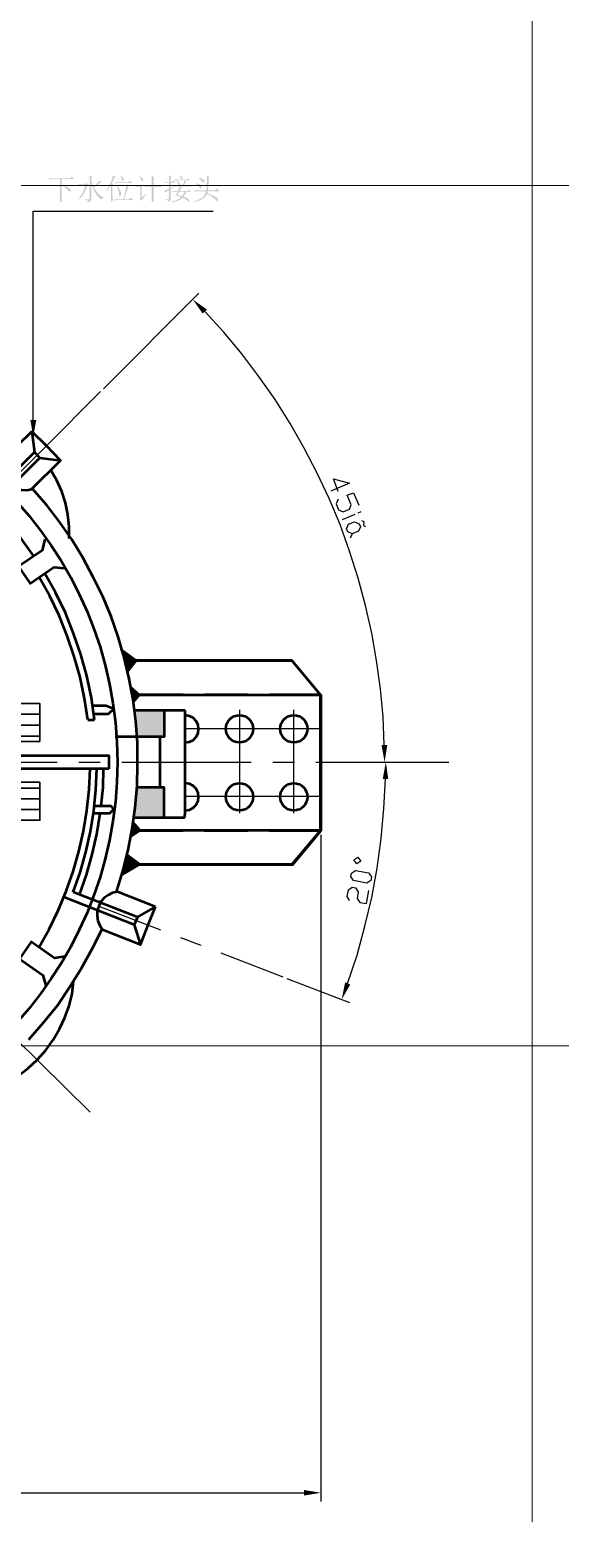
# Model space of a CAD drawing. Header units: millimetres. Extents: x 0 to 841, y 0 to 1189.
# Drawn here: x 519.3 to 592.6, y 292.1 to 497.1 of the extents above; entities that cross this region are included whole.
import ezdxf

# ---------------------------------------------------------------- set-up
doc = ezdxf.new("R2010")
doc.units = ezdxf.units.MM
doc.layers.add('C00-00-00', color=7, linetype='Continuous')
doc.layers.add('C00-FF-FF', color=4, linetype='Continuous', true_color=0x00ffff)
doc.layers.add('CBF-BF-BF', color=7, linetype='Continuous', true_color=0xbfbfbf)

msp = doc.modelspace()

# ---------------------------------------------------------------- hatches: boundary and pattern name
at = {"layer": 'C00-00-00'}
h = msp.add_hatch(color=256, dxfattribs=at)
edge = h.paths.add_edge_path(flags=0)
edge.add_spline(control_points=[(521.957287, 476.567147), (521.957287, 476.567147), (524.863845, 476.567147), (524.863845, 476.567147), (524.863845, 476.567147), (525.099214, 476.802516), (525.099214, 476.802516), (525.099214, 476.802516), (525.429392, 476.472889), (525.429392, 476.472889), (525.429392, 476.472889), (523.716766, 476.472889), (523.716766, 476.472889), (523.716766, 476.472889), (523.716766, 475.655988), (523.716766, 475.655988), (524.345151, 475.467473), (524.71667, 475.310376), (524.831874, 475.184699), (524.947078, 475.059022), (524.978498, 474.930589), (524.926132, 474.7994), (524.873767, 474.668211), (524.774548, 474.702386), (524.627925, 474.901375), (524.481302, 475.100363), (524.177582, 475.32581), (523.716766, 475.577165), (523.716766, 475.577165), (523.716766, 473.974782), (523.716766, 473.974782), (523.716766, 473.754296), (523.721727, 473.571292), (523.732751, 473.424669), (523.732751, 473.424669), (523.465412, 473.314977), (523.465412, 473.314977), (523.475885, 473.702481), (523.481397, 473.969821), (523.481397, 474.116444), (523.481397, 474.116444), (523.481397, 476.472889), (523.481397, 476.472889), (523.481397, 476.472889), (522.47598, 476.472889), (522.47598, 476.472889), (522.339279, 476.472889), (522.213602, 476.456904), (522.098949, 476.425485), (522.098949, 476.425485), (521.957287, 476.567147), (521.957287, 476.567147)], knot_values=[0, 0, 0, 0, 1, 1, 1, 2, 2, 2, 3, 3, 3, 4, 4, 4, 5, 5, 5, 6, 6, 6, 7, 7, 7, 8, 8, 8, 9, 9, 9, 10, 10, 10, 11, 11, 11, 12, 12, 12, 13, 13, 13, 14, 14, 14, 15, 15, 15, 16, 16, 16, 17, 17, 17, 17], degree=3, periodic=1)
h = msp.add_hatch(color=256, dxfattribs=at)
edge = h.paths.add_edge_path(flags=0)
edge.add_spline(control_points=[(527.549917, 476.959612), (527.549917, 476.959612), (527.958368, 476.787082), (527.958368, 476.787082), (527.958368, 476.787082), (527.801271, 476.661405), (527.801271, 476.661405), (527.790798, 476.419973), (527.811744, 476.216023), (527.86411, 476.048454), (527.916475, 475.880884), (528.00026, 475.676383), (528.115464, 475.436053), (528.523914, 475.771192), (528.801727, 476.058927), (528.94835, 476.299808), (528.94835, 476.299808), (529.215138, 476.017034), (529.215138, 476.017034), (529.110407, 476.006561), (528.976462, 475.943723), (528.814405, 475.828519), (528.652348, 475.713315), (528.429657, 475.556218), (528.146883, 475.35723), (528.555334, 474.571748), (529.01615, 474.095498), (529.529331, 473.927928), (529.529331, 473.927928), (529.529331, 473.86509), (529.529331, 473.86509), (529.330342, 473.854066), (529.210177, 473.791227), (529.168285, 473.676023), (528.528875, 474.147312), (528.073571, 474.911848), (527.801271, 475.970181), (527.801271, 475.970181), (527.801271, 473.770832), (527.801271, 473.770832), (527.811744, 473.509005), (527.686067, 473.346396), (527.42424, 473.283558), (527.434713, 473.430181), (527.272656, 473.545385), (526.937517, 473.62917), (526.937517, 473.62917), (526.937517, 473.692008), (526.937517, 473.692008), (527.177847, 473.671062), (527.34266, 473.660589), (527.431957, 473.660589), (527.521254, 473.660589), (527.565902, 473.723428), (527.565902, 473.849105), (527.565902, 473.849105), (527.565902, 476.378632), (527.565902, 476.378632), (527.565902, 476.577069), (527.56039, 476.771097), (527.549917, 476.959612), (527.549917, 476.959612), (527.549917, 476.959612), (527.549917, 476.959612)], knot_values=[0, 0, 0, 0, 1, 1, 1, 2, 2, 2, 3, 3, 3, 4, 4, 4, 5, 5, 5, 6, 6, 6, 7, 7, 7, 8, 8, 8, 9, 9, 9, 10, 10, 10, 11, 11, 11, 12, 12, 12, 13, 13, 13, 14, 14, 14, 15, 15, 15, 16, 16, 16, 17, 17, 17, 18, 18, 18, 19, 19, 19, 20, 20, 20, 21, 21, 21, 21], degree=3, periodic=1)
edge = h.paths.add_edge_path(flags=0)
edge.add_spline(control_points=[(525.9321, 473.597751), (525.9321, 473.597751), (525.900681, 473.644604), (525.900681, 473.644604), (526.424335, 474.168258), (526.785381, 474.839087), (526.98437, 475.655988), (526.98437, 475.655988), (526.497647, 475.655988), (526.497647, 475.655988), (526.360946, 475.655988), (526.235269, 475.640003), (526.120616, 475.608584), (526.120616, 475.608584), (525.978953, 475.750246), (525.978953, 475.750246), (525.978953, 475.750246), (526.968936, 475.750246), (526.968936, 475.750246), (526.968936, 475.750246), (527.110047, 475.938762), (527.110047, 475.938762), (527.110047, 475.938762), (527.392821, 475.687408), (527.392821, 475.687408), (527.392821, 475.687408), (527.235724, 475.608584), (527.235724, 475.608584), (526.973897, 474.676479), (526.539539, 474.006201), (525.9321, 473.597751), (525.9321, 473.597751), (525.9321, 473.597751), (525.9321, 473.597751)], knot_values=[0, 0, 0, 0, 1, 1, 1, 2, 2, 2, 3, 3, 3, 4, 4, 4, 5, 5, 5, 6, 6, 6, 7, 7, 7, 8, 8, 8, 9, 9, 9, 10, 10, 10, 11, 11, 11, 11], degree=3, periodic=1)
h = msp.add_hatch(color=256, dxfattribs=at)
edge = h.paths.add_edge_path(flags=0)
edge.add_spline(control_points=[(530.503328, 473.314977), (530.513802, 473.62917), (530.519314, 474.404178), (530.519314, 475.640003), (530.298828, 475.273445), (530.099839, 474.996184), (529.922348, 474.807668), (529.922348, 474.807668), (529.874943, 474.839087), (529.874943, 474.839087), (530.073932, 475.15328), (530.25473, 475.49338), (530.416788, 475.859938), (530.578845, 476.226496), (530.702317, 476.598566), (530.786102, 476.975598), (530.786102, 476.975598), (531.147699, 476.787082), (531.147699, 476.787082), (531.147699, 476.787082), (531.006037, 476.708258), (531.006037, 476.708258), (530.838467, 476.331227), (530.717751, 476.058927), (530.644991, 475.891357), (530.644991, 475.891357), (530.84894, 475.750246), (530.84894, 475.750246), (530.84894, 475.750246), (530.723263, 475.655988), (530.723263, 475.655988), (530.723263, 474.399218), (530.728224, 473.66114), (530.739249, 473.440654), (530.739249, 473.440654), (530.503328, 473.314977), (530.503328, 473.314977)], knot_values=[0, 0, 0, 0, 1, 1, 1, 2, 2, 2, 3, 3, 3, 4, 4, 4, 5, 5, 5, 6, 6, 6, 7, 7, 7, 8, 8, 8, 9, 9, 9, 10, 10, 10, 11, 11, 11, 12, 12, 12, 12], degree=3, periodic=1)
edge = h.paths.add_edge_path(flags=0)
edge.add_spline(control_points=[(531.791519, 476.912759), (531.791519, 476.912759), (531.838923, 476.944178), (531.838923, 476.944178), (532.142091, 476.71377), (532.296432, 476.546201), (532.301944, 476.44147), (532.307456, 476.336739), (532.270525, 476.252955), (532.192252, 476.190116), (532.113428, 476.127277), (532.061063, 476.174131), (532.035156, 476.331227), (532.008697, 476.488323), (531.927669, 476.682351), (531.791519, 476.912759), (531.791519, 476.912759), (531.791519, 476.912759), (531.791519, 476.912759)], knot_values=[0, 0, 0, 0, 1, 1, 1, 2, 2, 2, 3, 3, 3, 4, 4, 4, 5, 5, 5, 6, 6, 6, 6], degree=3, periodic=1)
edge = h.paths.add_edge_path(flags=0)
edge.add_spline(control_points=[(530.990603, 476.03302), (530.990603, 476.03302), (532.891193, 476.03302), (532.891193, 476.03302), (532.891193, 476.03302), (533.111128, 476.252955), (533.111128, 476.252955), (533.111128, 476.252955), (533.425321, 475.938762), (533.425321, 475.938762), (533.425321, 475.938762), (531.493311, 475.938762), (531.493311, 475.938762), (531.367634, 475.938762), (531.246918, 475.922777), (531.131714, 475.891357), (531.131714, 475.891357), (530.990603, 476.03302), (530.990603, 476.03302)], knot_values=[0, 0, 0, 0, 1, 1, 1, 2, 2, 2, 3, 3, 3, 4, 4, 4, 5, 5, 5, 6, 6, 6, 6], degree=3, periodic=1)
edge = h.paths.add_edge_path(flags=0)
edge.add_spline(control_points=[(531.351649, 475.577165), (531.351649, 475.577165), (531.399053, 475.608584), (531.399053, 475.608584), (531.660329, 475.18966), (531.822938, 474.875468), (531.885776, 474.666006), (531.948615, 474.456544), (531.927669, 474.296691), (531.822938, 474.187), (531.718207, 474.076757), (531.663085, 474.085025), (531.658124, 474.210702), (531.652612, 474.336379), (531.629461, 474.514422), (531.587569, 474.74483), (531.545677, 474.975237), (531.466853, 475.252499), (531.351649, 475.577165), (531.351649, 475.577165), (531.351649, 475.577165), (531.351649, 475.577165)], knot_values=[0, 0, 0, 0, 1, 1, 1, 2, 2, 2, 3, 3, 3, 4, 4, 4, 5, 5, 5, 6, 6, 6, 7, 7, 7, 7], degree=3, periodic=1)
edge = h.paths.add_edge_path(flags=0)
edge.add_spline(control_points=[(532.687243, 475.781665), (532.687243, 475.781665), (533.064275, 475.577165), (533.064275, 475.577165), (532.969466, 475.524799), (532.875208, 475.341796), (532.78095, 475.027603), (532.686692, 474.71341), (532.540069, 474.262516), (532.341631, 473.676023), (532.341631, 473.676023), (533.048289, 473.676023), (533.048289, 473.676023), (533.048289, 473.676023), (533.268224, 473.896509), (533.268224, 473.896509), (533.268224, 473.896509), (533.582417, 473.581765), (533.582417, 473.581765), (533.582417, 473.581765), (531.414487, 473.581765), (531.414487, 473.581765), (531.278337, 473.581765), (531.15266, 473.566331), (531.037456, 473.534912), (531.037456, 473.534912), (530.896345, 473.676023), (530.896345, 473.676023), (530.896345, 473.676023), (532.231388, 473.676023), (532.231388, 473.676023), (532.357065, 474.10542), (532.461796, 474.521587), (532.545581, 474.925077), (532.629366, 475.328566), (532.676219, 475.614096), (532.687243, 475.781665), (532.687243, 475.781665), (532.687243, 475.781665), (532.687243, 475.781665)], knot_values=[0, 0, 0, 0, 1, 1, 1, 2, 2, 2, 3, 3, 3, 4, 4, 4, 5, 5, 5, 6, 6, 6, 7, 7, 7, 8, 8, 8, 9, 9, 9, 10, 10, 10, 11, 11, 11, 12, 12, 12, 13, 13, 13, 13], degree=3, periodic=1)
h = msp.add_hatch(color=256, dxfattribs=at)
edge = h.paths.add_edge_path(flags=0)
edge.add_spline(control_points=[(534.352465, 476.818501), (534.352465, 476.818501), (534.367899, 476.865355), (534.367899, 476.865355), (534.598307, 476.760624), (534.757608, 476.671327), (534.846905, 476.598015), (534.936202, 476.524704), (534.98085, 476.451392), (534.98085, 476.37808), (534.98085, 476.304769), (534.951636, 476.24193), (534.894309, 476.189565), (534.836432, 476.137199), (534.773593, 476.192321), (534.705794, 476.354929), (534.637443, 476.516987), (534.520034, 476.671878), (534.352465, 476.818501), (534.352465, 476.818501), (534.352465, 476.818501), (534.352465, 476.818501)], knot_values=[0, 0, 0, 0, 1, 1, 1, 2, 2, 2, 3, 3, 3, 4, 4, 4, 5, 5, 5, 6, 6, 6, 7, 7, 7, 7], degree=3, periodic=1)
edge = h.paths.add_edge_path(flags=0)
edge.add_spline(control_points=[(534.776349, 473.927928), (534.776349, 473.927928), (535.389301, 474.462056), (535.389301, 474.462056), (535.389301, 474.462056), (535.42072, 474.414652), (535.42072, 474.414652), (535.053611, 473.943362), (534.828715, 473.629721), (534.74493, 473.472073), (534.74493, 473.472073), (534.509561, 473.739413), (534.509561, 473.739413), (534.551453, 473.802251), (534.5724, 473.90147), (534.5724, 474.03762), (534.5724, 474.03762), (534.5724, 475.451487), (534.5724, 475.451487), (534.5724, 475.451487), (534.163949, 475.451487), (534.163949, 475.451487), (534.163949, 475.451487), (534.30506, 475.451487), (534.30506, 475.451487), (534.242222, 475.451487), (534.152925, 475.435502), (534.038272, 475.404634), (534.038272, 475.404634), (533.89661, 475.545745), (533.89661, 475.545745), (533.89661, 475.545745), (534.54098, 475.545745), (534.54098, 475.545745), (534.54098, 475.545745), (534.713511, 475.718827), (534.713511, 475.718827), (534.713511, 475.718827), (534.933446, 475.498892), (534.933446, 475.498892), (534.933446, 475.498892), (534.776349, 475.388649), (534.776349, 475.388649), (534.776349, 475.388649), (534.776349, 473.927928), (534.776349, 473.927928)], knot_values=[0, 0, 0, 0, 1, 1, 1, 2, 2, 2, 3, 3, 3, 4, 4, 4, 5, 5, 5, 6, 6, 6, 7, 7, 7, 8, 8, 8, 9, 9, 9, 10, 10, 10, 11, 11, 11, 12, 12, 12, 13, 13, 13, 14, 14, 14, 15, 15, 15, 15], degree=3, periodic=1)
edge = h.paths.add_edge_path(flags=0)
edge.add_spline(control_points=[(536.158797, 475.530311), (536.158797, 476.231457), (536.153285, 476.687312), (536.143363, 476.896774), (536.143363, 476.896774), (536.520394, 476.724244), (536.520394, 476.724244), (536.520394, 476.724244), (536.394717, 476.598566), (536.394717, 476.598566), (536.394717, 476.598566), (536.394717, 475.530311), (536.394717, 475.530311), (536.394717, 475.530311), (537.101375, 475.530311), (537.101375, 475.530311), (537.101375, 475.530311), (537.305876, 475.734261), (537.305876, 475.734261), (537.305876, 475.734261), (537.58865, 475.436053), (537.58865, 475.436053), (537.58865, 475.436053), (536.394717, 475.436053), (536.394717, 475.436053), (536.394717, 475.436053), (536.394717, 474.006201), (536.394717, 474.006201), (536.394717, 473.796739), (536.399678, 473.603263), (536.410151, 473.424669), (536.410151, 473.424669), (536.143363, 473.314977), (536.143363, 473.314977), (536.153285, 473.640194), (536.158797, 473.886036), (536.158797, 474.053606), (536.158797, 474.053606), (536.158797, 475.436053), (536.158797, 475.436053), (536.158797, 475.436053), (535.357881, 475.436053), (535.357881, 475.436053), (535.357881, 475.436053), (535.59325, 475.436053), (535.59325, 475.436053), (535.467573, 475.436053), (535.346857, 475.420068), (535.232204, 475.388649), (535.232204, 475.388649), (535.090542, 475.530311), (535.090542, 475.530311), (535.090542, 475.530311), (536.158797, 475.530311), (536.158797, 475.530311)], knot_values=[0, 0, 0, 0, 1, 1, 1, 2, 2, 2, 3, 3, 3, 4, 4, 4, 5, 5, 5, 6, 6, 6, 7, 7, 7, 8, 8, 8, 9, 9, 9, 10, 10, 10, 11, 11, 11, 12, 12, 12, 13, 13, 13, 14, 14, 14, 15, 15, 15, 16, 16, 16, 17, 17, 17, 18, 18, 18, 18], degree=3, periodic=1)
h = msp.add_hatch(color=256, dxfattribs=at)
edge = h.paths.add_edge_path(flags=0)
edge.add_spline(control_points=[(539.289811, 476.378632), (539.289811, 476.378632), (540.955033, 476.378632), (540.955033, 476.378632), (540.955033, 476.378632), (541.128114, 476.551162), (541.128114, 476.551162), (541.128114, 476.551162), (541.394903, 476.284374), (541.394903, 476.284374), (541.394903, 476.284374), (539.777086, 476.284374), (539.777086, 476.284374), (539.640384, 476.284374), (539.52518, 476.268389), (539.431474, 476.236969), (539.431474, 476.236969), (539.289811, 476.378632), (539.289811, 476.378632)], knot_values=[0, 0, 0, 0, 1, 1, 1, 2, 2, 2, 3, 3, 3, 4, 4, 4, 5, 5, 5, 6, 6, 6, 6], degree=3, periodic=1)
edge = h.paths.add_edge_path(flags=0)
edge.add_spline(control_points=[(539.666843, 476.221535), (539.897251, 476.063888), (540.030645, 475.948684), (540.067576, 475.875372), (540.103956, 475.80206), (540.085766, 475.725993), (540.012455, 475.64772), (539.939143, 475.569448), (539.886778, 475.595355), (539.855358, 475.726544), (539.823939, 475.857182), (539.745667, 476.011522), (539.619989, 476.190116), (539.619989, 476.190116), (539.666843, 476.221535), (539.666843, 476.221535)], knot_values=[0, 0, 0, 0, 1, 1, 1, 2, 2, 2, 3, 3, 3, 4, 4, 4, 5, 5, 5, 5], degree=3, periodic=1)
edge = h.paths.add_edge_path(flags=0)
edge.add_spline(control_points=[(540.216956, 475.231553), (540.216956, 475.231553), (539.997021, 474.823102), (539.997021, 474.823102), (539.997021, 474.823102), (541.128114, 474.823102), (541.128114, 474.823102), (541.128114, 474.823102), (541.31663, 475.011618), (541.31663, 475.011618), (541.31663, 475.011618), (541.583418, 474.728844), (541.583418, 474.728844), (541.583418, 474.728844), (540.923614, 474.728844), (540.923614, 474.728844), (540.766517, 474.393705), (540.635879, 474.163297), (540.531148, 474.03762), (540.74061, 473.964309), (540.918653, 473.888241), (541.065276, 473.809968), (541.211899, 473.731145), (541.303401, 473.652872), (541.339781, 473.574048), (541.376161, 473.495776), (541.376161, 473.427425), (541.339781, 473.370099), (541.303401, 473.312772), (541.237806, 473.333718), (541.143548, 473.432937), (541.049291, 473.532156), (540.952277, 473.613736), (540.853058, 473.676574), (540.753288, 473.739413), (540.609421, 473.812724), (540.420905, 473.896509), (540.253336, 473.749335), (540.051591, 473.623658), (539.816222, 473.518927), (539.580302, 473.414196), (539.258392, 473.346396), (538.849942, 473.314977), (538.849942, 473.314977), (538.849942, 473.377816), (538.849942, 473.377816), (539.069877, 473.409235), (539.297528, 473.469317), (539.533449, 473.558614), (539.768818, 473.647911), (539.996469, 473.786266), (540.216956, 473.974782), (539.975523, 474.06904), (539.713696, 474.142351), (539.431474, 474.194717), (539.536205, 474.372759), (539.640936, 474.550802), (539.745667, 474.728844), (539.745667, 474.728844), (539.18012, 474.728844), (539.18012, 474.728844), (539.18012, 474.728844), (539.038457, 474.697425), (539.038457, 474.697425), (539.038457, 474.697425), (538.91278, 474.823102), (538.91278, 474.823102), (538.91278, 474.823102), (539.777086, 474.823102), (539.777086, 474.823102), (539.881817, 475.063983), (539.965601, 475.278957), (540.02844, 475.467473), (540.02844, 475.467473), (539.337216, 475.467473), (539.337216, 475.467473), (539.337216, 475.467473), (539.195554, 475.436053), (539.195554, 475.436053), (539.195554, 475.436053), (539.069877, 475.561731), (539.069877, 475.561731), (539.069877, 475.561731), (540.389486, 475.561731), (540.389486, 475.561731), (540.431378, 475.655437), (540.475476, 475.760168), (540.52288, 475.875372), (540.570285, 475.990576), (540.614933, 476.121765), (540.656825, 476.268389), (540.656825, 476.268389), (540.971018, 476.048454), (540.971018, 476.048454), (540.971018, 476.048454), (540.829356, 476.017034), (540.829356, 476.017034), (540.682732, 475.807573), (540.567528, 475.655437), (540.483744, 475.561731), (540.483744, 475.561731), (541.065276, 475.561731), (541.065276, 475.561731), (541.065276, 475.561731), (541.253792, 475.750246), (541.253792, 475.750246), (541.253792, 475.750246), (541.536565, 475.467473), (541.536565, 475.467473), (541.536565, 475.467473), (540.059859, 475.467473), (540.059859, 475.467473), (540.059859, 475.467473), (540.342633, 475.294391), (540.342633, 475.294391), (540.342633, 475.294391), (540.216956, 475.231553), (540.216956, 475.231553)], knot_values=[0, 0, 0, 0, 1, 1, 1, 2, 2, 2, 3, 3, 3, 4, 4, 4, 5, 5, 5, 6, 6, 6, 7, 7, 7, 8, 8, 8, 9, 9, 9, 10, 10, 10, 11, 11, 11, 12, 12, 12, 13, 13, 13, 14, 14, 14, 15, 15, 15, 16, 16, 16, 17, 17, 17, 18, 18, 18, 19, 19, 19, 20, 20, 20, 21, 21, 21, 22, 22, 22, 23, 23, 23, 24, 24, 24, 25, 25, 25, 26, 26, 26, 27, 27, 27, 28, 28, 28, 29, 29, 29, 30, 30, 30, 31, 31, 31, 32, 32, 32, 33, 33, 33, 34, 34, 34, 35, 35, 35, 36, 36, 36, 37, 37, 37, 38, 38, 38, 39, 39, 39, 39], degree=3, periodic=1)
edge = h.paths.add_edge_path(flags=0)
edge.add_spline(control_points=[(539.666843, 474.242121), (539.897251, 474.200229), (540.117186, 474.152824), (540.326647, 474.100459), (540.462798, 474.278501), (540.578002, 474.487963), (540.672259, 474.728844), (540.672259, 474.728844), (539.965601, 474.728844), (539.965601, 474.728844), (539.870792, 474.571748), (539.771574, 474.409691), (539.666843, 474.242121), (539.666843, 474.242121), (539.666843, 474.242121), (539.666843, 474.242121)], knot_values=[0, 0, 0, 0, 1, 1, 1, 2, 2, 2, 3, 3, 3, 4, 4, 4, 5, 5, 5, 5], degree=3, periodic=1)
edge = h.paths.add_edge_path(flags=0)
edge.add_spline(control_points=[(539.981035, 476.975598), (540.169551, 476.870867), (540.297433, 476.784326), (540.365784, 476.715975), (540.434134, 476.647625), (540.431378, 476.566596), (540.358067, 476.472338), (540.284755, 476.37808), (540.229634, 476.394066), (540.193253, 476.519743), (540.156322, 476.64542), (540.069781, 476.786531), (539.934182, 476.944178), (539.934182, 476.944178), (539.981035, 476.975598), (539.981035, 476.975598)], knot_values=[0, 0, 0, 0, 1, 1, 1, 2, 2, 2, 3, 3, 3, 4, 4, 4, 5, 5, 5, 5], degree=3, periodic=1)
edge = h.paths.add_edge_path(flags=0)
edge.add_spline(control_points=[(538.755684, 475.200133), (538.755684, 475.200133), (539.195554, 475.388649), (539.195554, 475.388649), (539.195554, 475.388649), (539.226973, 475.341796), (539.226973, 475.341796), (539.226973, 475.341796), (538.755684, 475.059022), (538.755684, 475.059022), (538.755684, 475.059022), (538.755684, 473.723428), (538.755684, 473.723428), (538.755684, 473.555858), (538.650953, 473.42522), (538.441491, 473.330411), (538.462437, 473.446166), (538.331248, 473.56137), (538.049026, 473.676023), (538.049026, 473.676023), (538.049026, 473.739413), (538.049026, 473.739413), (538.279434, 473.696969), (538.420545, 473.678779), (538.47291, 473.684291), (538.525276, 473.689803), (538.551734, 473.733901), (538.551734, 473.817685), (538.551734, 473.817685), (538.551734, 474.948779), (538.551734, 474.948779), (538.26841, 474.78121), (538.106352, 474.666006), (538.06446, 474.603167), (538.06446, 474.603167), (537.86051, 474.870507), (537.86051, 474.870507), (538.049026, 474.922321), (538.279434, 475.006106), (538.551734, 475.121861), (538.551734, 475.121861), (538.551734, 476.0016), (538.551734, 476.0016), (538.551734, 476.0016), (538.221556, 476.0016), (538.221556, 476.0016), (538.221556, 476.0016), (538.033041, 475.970181), (538.033041, 475.970181), (538.033041, 475.970181), (537.907364, 476.095858), (537.907364, 476.095858), (537.907364, 476.095858), (538.551734, 476.095858), (538.551734, 476.095858), (538.551734, 476.524704), (538.546222, 476.828423), (538.535749, 477.007017), (538.535749, 477.007017), (538.881361, 476.833935), (538.881361, 476.833935), (538.881361, 476.833935), (538.755684, 476.724244), (538.755684, 476.724244), (538.755684, 476.724244), (538.755684, 476.095858), (538.755684, 476.095858), (538.755684, 476.095858), (538.960185, 476.095858), (538.960185, 476.095858), (538.960185, 476.095858), (539.132715, 476.268389), (539.132715, 476.268389), (539.132715, 476.268389), (539.400055, 476.0016), (539.400055, 476.0016), (539.400055, 476.0016), (538.755684, 476.0016), (538.755684, 476.0016), (538.755684, 476.0016), (538.755684, 475.200133), (538.755684, 475.200133)], knot_values=[0, 0, 0, 0, 1, 1, 1, 2, 2, 2, 3, 3, 3, 4, 4, 4, 5, 5, 5, 6, 6, 6, 7, 7, 7, 8, 8, 8, 9, 9, 9, 10, 10, 10, 11, 11, 11, 12, 12, 12, 13, 13, 13, 14, 14, 14, 15, 15, 15, 16, 16, 16, 17, 17, 17, 18, 18, 18, 19, 19, 19, 20, 20, 20, 21, 21, 21, 22, 22, 22, 23, 23, 23, 24, 24, 24, 25, 25, 25, 26, 26, 26, 27, 27, 27, 27], degree=3, periodic=1)
h = msp.add_hatch(color=256, dxfattribs=at)
edge = h.paths.add_edge_path(flags=0)
edge.add_spline(control_points=[(542.640761, 476.676839), (543.007319, 476.561635), (543.234971, 476.462416), (543.324268, 476.378632), (543.413013, 476.294847), (543.428447, 476.184604), (543.371121, 476.048454), (543.313795, 475.912303), (543.243239, 475.92002), (543.159454, 476.072156), (543.07567, 476.22374), (542.892115, 476.4095), (542.609341, 476.629986), (542.609341, 476.629986), (542.640761, 476.676839), (542.640761, 476.676839)], knot_values=[0, 0, 0, 0, 1, 1, 1, 2, 2, 2, 3, 3, 3, 4, 4, 4, 5, 5, 5, 5], degree=3, periodic=1)
edge = h.paths.add_edge_path(flags=0)
edge.add_spline(control_points=[(542.279715, 475.922777), (542.677692, 475.776153), (542.910305, 475.658193), (542.978656, 475.569448), (543.046455, 475.480151), (543.051416, 475.373215), (542.99409, 475.247538), (542.936763, 475.121861), (542.863452, 475.140051), (542.774155, 475.302108), (542.684858, 475.464165), (542.509571, 475.655437), (542.248295, 475.875923), (542.248295, 475.875923), (542.279715, 475.922777), (542.279715, 475.922777)], knot_values=[0, 0, 0, 0, 1, 1, 1, 2, 2, 2, 3, 3, 3, 4, 4, 4, 5, 5, 5, 5], degree=3, periodic=1)
edge = h.paths.add_edge_path(flags=0)
edge.add_spline(control_points=[(544.180305, 476.755663), (544.180305, 476.755663), (544.023209, 476.64542), (544.023209, 476.64542), (544.012735, 476.299808), (544.002262, 476.009317), (543.991789, 475.773397), (543.981316, 475.537477), (543.96037, 475.246987), (543.928951, 474.901926), (543.928951, 474.901926), (544.856095, 474.901926), (544.856095, 474.901926), (544.856095, 474.901926), (545.122883, 475.168714), (545.122883, 475.168714), (545.122883, 475.168714), (545.48448, 474.807668), (545.48448, 474.807668), (545.48448, 474.807668), (543.913517, 474.807668), (543.913517, 474.807668), (543.892571, 474.723883), (543.861151, 474.629626), (543.819259, 474.524895), (544.352835, 474.304409), (544.74034, 474.134083), (544.981221, 474.013918), (545.222102, 473.893753), (545.337306, 473.731145), (545.326833, 473.527195), (545.31636, 473.323245), (545.219346, 473.333718), (545.036342, 473.558614), (544.853339, 473.78351), (544.437171, 474.079513), (543.78784, 474.446071), (543.609246, 474.100459), (543.357892, 473.844144), (543.033226, 473.676574), (542.70856, 473.509005), (542.342002, 473.377816), (541.934103, 473.283558), (541.934103, 473.283558), (541.918117, 473.346396), (541.918117, 473.346396), (542.36846, 473.482547), (542.745492, 473.660589), (543.049211, 473.880524), (543.352931, 474.100459), (543.562393, 474.409691), (543.677597, 474.807668), (543.677597, 474.807668), (542.452245, 474.807668), (542.452245, 474.807668), (542.316095, 474.807668), (542.190418, 474.791683), (542.075214, 474.760264), (542.075214, 474.760264), (541.934103, 474.901926), (541.934103, 474.901926), (541.934103, 474.901926), (543.693582, 474.901926), (543.693582, 474.901926), (543.735474, 475.246987), (543.758625, 475.621262), (543.764137, 476.024751), (543.769098, 476.428241), (543.771854, 476.739678), (543.771854, 476.959612), (543.771854, 476.959612), (544.180305, 476.755663), (544.180305, 476.755663)], knot_values=[0, 0, 0, 0, 1, 1, 1, 2, 2, 2, 3, 3, 3, 4, 4, 4, 5, 5, 5, 6, 6, 6, 7, 7, 7, 8, 8, 8, 9, 9, 9, 10, 10, 10, 11, 11, 11, 12, 12, 12, 13, 13, 13, 14, 14, 14, 15, 15, 15, 16, 16, 16, 17, 17, 17, 18, 18, 18, 19, 19, 19, 20, 20, 20, 21, 21, 21, 22, 22, 22, 23, 23, 23, 24, 24, 24, 24], degree=3, periodic=1)
h = msp.add_hatch(color=256, dxfattribs=at)
h.dxf.hatch_style = 2
h.paths.add_polyline_path([(543.179, 457.903439), (543.771667, 458.453772), (541.824333, 459.850772)])
h = msp.add_hatch(color=256, dxfattribs=at)
h.dxf.hatch_style = 2
h.paths.add_polyline_path([(520.192, 443.171439), (519.768667, 440.843106), (519.387667, 443.171439)])
h = msp.add_hatch(color=256, dxfattribs=at)
h.dxf.hatch_style = 2
h.paths.add_polyline_path([(532.003, 411.421439), (533.950333, 409.939772), (532.426333, 409.939772)])
h = msp.add_hatch(color=256, dxfattribs=at)
h.dxf.hatch_style = 2
h.paths.add_polyline_path([(532.426333, 409.939772), (533.992667, 409.939772), (532.765, 408.415772)])
h = msp.add_hatch(color=256, dxfattribs=at)
h.dxf.hatch_style = 2
h.paths.add_polyline_path([(532.426333, 409.939772), (533.992667, 409.939772)])
h = msp.add_hatch(color=256, dxfattribs=at)
h.dxf.hatch_style = 2
h.paths.add_polyline_path([(532.426333, 409.939772), (533.950333, 409.939772), (533.992667, 409.939772)])
h = msp.add_hatch(color=256, dxfattribs=at)
h.dxf.hatch_style = 2
h.paths.add_polyline_path([(533.230667, 406.299106), (534.416, 405.240772), (533.4, 405.240772)])
h = msp.add_hatch(color=256, dxfattribs=at)
h.dxf.hatch_style = 2
h.paths.add_polyline_path([(533.4, 405.240772), (534.416, 405.240772)])
h = msp.add_hatch(color=256, dxfattribs=at)
h.dxf.hatch_style = 2
h.paths.add_polyline_path([(533.4, 405.240772), (534.416, 405.240772)])
h = msp.add_hatch(color=256, dxfattribs=at)
h.dxf.hatch_style = 2
h.paths.add_polyline_path([(533.4, 405.240772), (533.611667, 404.309439), (533.527, 404.309439)])
h = msp.add_hatch(color=256, dxfattribs=at)
h.dxf.hatch_style = 2
h.paths.add_polyline_path([(533.4, 405.240772), (534.416, 405.240772), (533.611667, 404.309439)])
h = msp.add_hatch(color=256, dxfattribs=at)
h.dxf.hatch_style = 2
h.paths.add_polyline_path([(533.781, 403.039439), (537.845, 399.398772), (534.119667, 399.398772)])
h = msp.add_hatch(color=256, dxfattribs=at)
h.dxf.hatch_style = 2
h.paths.add_polyline_path([(533.781, 403.039439), (537.845, 403.039439), (537.845, 399.398772)])
h = msp.add_hatch(color=256, dxfattribs=at)
h.dxf.hatch_style = 2
h.paths.add_polyline_path([(568.706, 398.298106), (567.901667, 398.298106), (568.325, 395.927439)])
h = msp.add_hatch(color=256, dxfattribs=at)
h.dxf.hatch_style = 2
h.paths.add_polyline_path([(568.071, 393.599106), (568.833, 393.599106), (568.494333, 395.927439)])
h = msp.add_hatch(color=256, dxfattribs=at)
h.dxf.hatch_style = 2
h.paths.add_polyline_path([(534.119667, 392.413772), (537.845, 388.265106), (533.696333, 388.265106)])
h = msp.add_hatch(color=256, dxfattribs=at)
h.dxf.hatch_style = 2
h.paths.add_polyline_path([(534.119667, 392.413772), (537.845, 392.413772), (537.845, 388.265106)])
h = msp.add_hatch(color=256, dxfattribs=at)
h.dxf.hatch_style = 2
h.paths.add_polyline_path([(533.527, 387.630106), (534.543, 386.487106), (533.357667, 386.487106)])
h = msp.add_hatch(color=256, dxfattribs=at)
h.dxf.hatch_style = 2
h.paths.add_polyline_path([(533.357667, 386.487106), (534.543, 386.487106), (533.188333, 385.555772)])
h = msp.add_hatch(color=256, dxfattribs=at)
h.dxf.hatch_style = 2
h.paths.add_polyline_path([(532.341667, 381.788106), (534.416, 381.788106), (531.918333, 380.306439)])
h = msp.add_hatch(color=256, dxfattribs=at)
h.dxf.hatch_style = 2
h.paths.add_polyline_path([(532.680333, 383.185106), (534.500667, 381.830439), (532.341667, 381.830439)])
h = msp.add_hatch(color=256, dxfattribs=at)
h.dxf.hatch_style = 2
h.paths.add_polyline_path([(532.341667, 381.830439), (534.416, 381.788106), (532.341667, 381.788106)])
h = msp.add_hatch(color=256, dxfattribs=at)
h.dxf.hatch_style = 2
h.paths.add_polyline_path([(532.341667, 381.830439), (534.500667, 381.830439), (534.416, 381.788106)])
h = msp.add_hatch(color=256, dxfattribs=at)
h.dxf.hatch_style = 2
h.paths.add_polyline_path([(563.583667, 365.193439), (562.864, 365.489772), (562.398333, 363.119106)])
h = msp.add_hatch(color=256, dxfattribs=at)
h.dxf.hatch_style = 2
h.paths.add_polyline_path([(557.191333, 295.343439), (557.191333, 294.581439), (559.519667, 294.962439)])
at = {"layer": 'C00-FF-FF'}
h = msp.add_hatch(color=256, dxfattribs=at)
edge = h.paths.add_edge_path()
edge.add_ellipse((529.060833, 376.537361), major_axis=(0.3175, 0), ratio=0.933333, start_angle=0, end_angle=360)

# ---------------------------------------------------------------- linework, layer by layer
at = {"layer": 'C00-00-00', "lineweight": 25}
for points in [[(519.768667, 443.170028), (519.768667, 472.041361), (544.660667, 472.041361)], [(529.463, 447.488028), (542.671, 460.696028)], [(568.282667, 398.296694), (568.113333, 402.191361), (567.774667, 406.043694), (567.224333, 409.938361), (566.547, 413.748361), (565.700333, 417.558361), (564.684333, 421.326028), (563.499, 425.051361), (562.186667, 428.734361), (560.662667, 432.332694), (559.011667, 435.846361), (557.233667, 439.317694), (555.286333, 442.704361), (553.212, 446.006361), (550.968333, 449.223694), (548.597667, 452.314028), (546.1, 455.319694), (543.475333, 458.198361)], [(561.932667, 433.306361), (561.255333, 435.042028), (563.499, 434.449361), (560.916667, 433.348694)], [(561.890333, 432.248028), (561.636333, 431.613028), (561.975, 430.766361), (562.61, 430.512361), (563.456667, 430.851028), (563.710667, 431.486028), (563.160333, 432.798361), (564.049333, 433.137028), (564.769, 431.401361)], [(565.15, 429.284694), (565.446333, 429.157694), (565.404, 428.607361), (565.700333, 428.480361)], [(563.837667, 427.464361), (563.583667, 426.871694)], [(540.766, 400.582694), (559.477333, 400.582694)], [(558.842333, 395.926028), (577.215, 395.926028)], [(563.202667, 365.319028), (564.515, 369.256028), (565.615667, 373.235361), (566.547, 377.214694), (567.309, 381.278694), (567.859333, 385.385028), (568.240333, 389.491361), (568.452, 393.597694)], [(559.477333, 391.184694), (540.766, 391.184694)], [(563.499, 376.791361), (563.160333, 377.341694), (563.329667, 378.273028), (563.837667, 378.654028), (564.303333, 378.569361), (564.684333, 378.019028), (564.515, 377.087694), (564.896, 376.537361), (565.827333, 376.368028), (566.166, 378.188361)], [(545.719, 369.552361), (554.270333, 366.250361)], [(554.820667, 366.038694), (563.499, 362.694361)]]:
    msp.add_lwpolyline(points, dxfattribs=at)
at = {"layer": 'C00-00-00', "lineweight": 53}
for points in [[(519.853333, 424.374028), (518.117667, 426.829361), (516.212667, 429.157694), (514.180667, 431.359028), (511.979333, 433.433361), (509.735667, 435.380694), (507.322667, 437.201028), (504.825, 438.894361), (502.242667, 440.376028), (499.575667, 441.773028), (496.781667, 442.958361), (493.987667, 444.016694), (491.109, 444.863361), (488.188, 445.583028), (485.224667, 446.091028), (482.219, 446.429694), (479.255667, 446.599028)], [(519.599333, 441.603694), (515.577667, 437.666694)], [(521.589, 439.614028), (519.599333, 441.603694)], [(519.599333, 441.603694), (519.938, 438.767361), (520.7, 437.963028)], [(519.557, 433.645028), (523.536333, 437.582028), (521.589, 439.614028)], [(515.577667, 437.666694), (515.450667, 436.989361), (515.493, 436.312028), (515.662333, 435.634694), (515.958667, 434.999694), (516.382, 434.491694), (516.89, 434.026028), (517.525, 433.729694), (518.16, 433.560361), (518.879667, 433.518028), (519.557, 433.645028)], [(520.7, 437.963028), (523.536333, 437.582028)], [(524.721667, 426.829361), (524.721667, 428.480361), (524.552333, 430.131361), (524.213667, 431.740028), (523.705667, 433.306361), (523.028333, 434.830361), (522.224, 436.269694)], [(531.283333, 378.019028), (532.172333, 380.855361), (532.892, 383.776361), (533.442333, 386.697361), (533.865667, 389.660694), (534.119667, 392.624028), (534.204333, 395.587361), (534.162, 398.593028), (533.950333, 401.556361), (533.569333, 404.519694), (533.019, 407.440694), (532.341667, 410.361694), (531.495, 413.240361), (530.521333, 416.034361), (529.378333, 418.786028), (528.066, 421.495361), (526.669, 424.120028), (525.102667, 426.660028), (523.409333, 429.115361), (521.589, 431.486028), (519.641667, 433.729694)], [(531.283333, 378.019028), (532.172333, 380.855361), (532.892, 383.776361), (533.442333, 386.697361), (533.865667, 389.660694), (534.119667, 392.624028), (534.204333, 395.587361), (534.162, 398.593028), (533.950333, 401.556361), (533.569333, 404.519694), (533.019, 407.440694), (532.341667, 410.361694), (531.495, 413.240361), (530.521333, 416.034361), (529.378333, 418.786028), (528.066, 421.495361), (526.669, 424.120028), (525.102667, 426.660028), (523.409333, 429.115361), (521.589, 431.486028), (519.641667, 433.729694)], [(521.377333, 426.744694), (520.996333, 425.178361), (517.736667, 422.934694), (519.345333, 420.606361), (522.605, 422.850028), (524.086667, 422.723028)], [(527.304, 401.768028), (526.880667, 404.731361), (526.245667, 407.652361), (525.441333, 410.531028), (524.467667, 413.367361), (523.367, 416.161361), (522.054667, 418.870694), (520.615333, 421.453028)], [(528.235333, 401.768028), (527.812, 404.816028), (527.177, 407.821694), (526.372667, 410.785028), (525.356667, 413.706028), (524.213667, 416.542361), (522.859, 419.336361), (521.377333, 422.003361)], [(531.833667, 411.589361), (533.992667, 409.938361), (532.765, 408.414361)], [(532.426333, 409.938361), (555.498, 409.938361)], [(540.469667, 405.239361), (533.4, 405.239361), (559.477333, 405.239361)], [(528.108333, 402.614694), (530.182667, 402.614694), (530.902333, 403.292028), (529.801667, 403.715361), (527.981333, 403.715361)], [(537.845, 403.038028), (537.845, 399.397361), (531.114, 399.397361)], [(540.766, 403.038028), (533.696333, 403.038028)], [(540.766, 388.856361), (540.766, 403.038028)], [(540.766, 398.635361), (541.358667, 398.720028), (541.866667, 398.974028), (542.29, 399.397361), (542.544, 399.905361), (542.628667, 400.498028), (542.544, 401.090694), (542.29, 401.598694), (541.866667, 402.022028), (541.358667, 402.276028), (540.766, 402.403028)], [(527.304, 401.768028), (528.235333, 401.768028)], [(559.477333, 391.184694), (559.477333, 400.582694)], [(559.519667, 391.100028), (559.519667, 400.498028)], [(537.252333, 399.397361), (537.252333, 392.412361)], [(482.388333, 395.926028), (482.388333, 396.857361), (530.225, 396.857361), (530.225, 394.994694)], [(520.530667, 370.314361), (521.97, 372.854361), (523.24, 375.436694), (524.340667, 378.103694), (525.314333, 380.813028), (526.076333, 383.564694), (526.711333, 386.401028), (527.177, 389.237361), (527.515667, 392.116028), (527.642667, 394.994694)], [(525.272, 377.934361), (526.245667, 380.686028), (527.05, 383.480028), (527.685, 386.316361), (528.150667, 389.195028), (528.447, 392.073694), (528.574, 394.994694)], [(529.166667, 389.872361), (529.420667, 392.412361), (529.505333, 394.994694)], [(537.845, 388.263694), (537.845, 392.412361), (534.077333, 392.412361)], [(540.766, 389.237361), (541.358667, 389.322028), (541.866667, 389.618361), (542.29, 389.999361), (542.544, 390.549694), (542.628667, 391.100028), (542.544, 391.692694), (542.29, 392.243028), (541.866667, 392.624028), (541.358667, 392.920361), (540.766, 393.005028)], [(528.235333, 389.872361), (530.479, 389.872361), (530.86, 389.364361), (530.309667, 388.814028), (528.108333, 388.814028)], [(526.161, 377.595694), (527.134667, 380.347361), (527.896667, 383.141361), (528.574, 385.977694), (529.039667, 388.814028)], [(533.611667, 388.263694), (540.681333, 388.263694), (540.766, 388.856361)], [(552.365333, 386.485694), (559.477333, 386.485694), (533.357667, 386.485694)], [(532.680333, 383.183694), (534.500667, 381.829028), (531.918333, 380.305028)], [(531.410333, 378.019028), (530.733, 377.849694), (530.140333, 377.553361), (529.59, 377.172361), (529.124333, 376.622028), (528.828, 376.029361), (528.616333, 375.352028), (528.616333, 374.674694), (528.701, 373.997361), (528.955, 373.362361), (529.336, 372.769694)], [(533.738667, 373.447028), (534.585333, 370.695361), (529.336, 372.769694)], [(524.129, 369.044361), (522.732, 368.832694), (519.472333, 371.076361), (517.863667, 368.748028), (521.123333, 366.504361), (521.504333, 365.065028)], [(519.176, 357.614361), (521.208, 359.942694), (523.113, 362.313361), (524.848667, 364.853361), (526.457333, 367.435694), (527.939, 370.102694), (529.293667, 372.854361)], [(519.176, 357.614361), (521.208, 359.942694), (523.113, 362.313361), (524.848667, 364.853361), (526.457333, 367.435694), (527.939, 370.102694), (529.293667, 372.854361)], [(509.651, 349.528694), (511.344333, 349.825028), (513.037667, 350.290694), (514.646333, 350.883361), (516.212667, 351.687694), (517.694333, 352.576694), (519.091333, 353.635028), (520.361333, 354.820361), (521.504333, 356.132694), (522.520333, 357.529694), (523.409333, 359.053694), (524.129, 360.620028), (524.721667, 362.228694), (525.145, 363.922028), (525.356667, 365.657694)]]:
    msp.add_lwpolyline(points, dxfattribs=at)
at = {"layer": 'C00-00-00', "lineweight": 25}
for points in [[(563.245, 427.718361), (563.075667, 428.141694), (563.329667, 428.776694), (564.176333, 429.115361), (564.811333, 428.861361), (564.980667, 428.438028), (564.726667, 427.845361), (563.837667, 427.464361)], [(564.472667, 381.871361), (564.091667, 382.421694), (564.642, 382.802694), (565.023, 382.252361)], [(566.42, 379.585361), (565.869667, 379.204361), (564.049333, 379.543028), (563.668333, 380.093361), (563.753, 380.559028), (564.303333, 380.940028), (566.123667, 380.601361), (566.504667, 380.051028)]]:
    msp.add_lwpolyline(points, close=True, dxfattribs=at)
at = {"layer": 'C00-00-00', "lineweight": 53}
for points in [[(559.477333, 405.239361), (555.498, 409.938361)], [(559.477333, 386.485694), (559.477333, 405.239361)], [(559.519667, 386.443361), (559.519667, 405.197028)], [(559.477333, 386.485694), (555.498, 381.786694)], [(559.519667, 386.443361), (555.582667, 381.744361)]]:
    msp.add_lwpolyline(points, close=True, dxfattribs=at)
at = {"layer": 'C00-00-00', "lineweight": 35}
for points in [[(520.7, 401.768028), (520.7, 404.011694), (520.319, 404.011694)], [(435.737, 398.762361), (477.901, 398.762361), (520.7, 398.762361)], [(477.901, 393.132028), (520.7, 393.132028)], [(520.319, 387.882694), (520.7, 387.882694), (520.7, 390.126361), (520.7, 393.132028)]]:
    msp.add_lwpolyline(points, dxfattribs=at)
at = {"layer": 'C00-00-00', "lineweight": 53}
for centre, radius in [((477.901, 395.926028), 53.509333), ((477.901, 395.926028), 53.509333), ((548.280167, 400.519194), 1.883833), ((555.773167, 400.519194), 1.883833), ((548.280167, 391.121194), 1.883833), ((555.773167, 391.121194), 1.883833)]:
    msp.add_circle(centre, radius, dxfattribs=at)
at = {"layer": 'C00-00-00', "lineweight": 25}
for points in [[(513.757333, 431.782361), (513.757333, 431.782361), (529.082, 447.107028), (529.082, 447.107028)], [(564.684333, 430.343028), (564.684333, 430.343028), (565.107667, 430.554694), (565.107667, 430.554694)], [(562.525333, 429.454028), (562.525333, 429.454028), (564.261, 430.173694), (564.261, 430.173694)], [(548.259, 403.122694), (548.259, 403.122694), (548.259, 388.856361), (548.259, 388.856361)], [(555.794333, 388.856361), (555.794333, 388.856361), (555.794333, 403.122694), (555.794333, 403.122694)], [(505.206, 395.926028), (505.206, 395.926028), (523.070667, 395.926028), (523.070667, 395.926028)], [(526.076333, 395.926028), (526.076333, 395.926028), (529.039667, 395.926028), (529.039667, 395.926028)], [(532.003, 395.926028), (532.003, 395.926028), (549.91, 395.926028), (549.91, 395.926028)], [(552.873333, 395.926028), (552.873333, 395.926028), (555.879, 395.926028), (555.879, 395.926028)], [(559.519667, 385.850694), (559.519667, 385.850694), (559.519667, 293.775694), (559.519667, 293.775694)], [(528.828, 376.029361), (528.828, 376.029361), (537.379333, 372.727361), (537.379333, 372.727361)], [(540.131, 371.669028), (540.131, 371.669028), (542.925, 370.610694), (542.925, 370.610694)], [(513.630333, 361.339694), (513.630333, 361.339694), (527.642667, 347.539028), (527.642667, 347.539028)], [(398.568333, 294.961028), (398.568333, 294.961028), (557.191333, 294.961028), (557.191333, 294.961028)]]:
    msp.add_open_spline(points, degree=3, dxfattribs=at)
at = {"layer": 'C00-00-00', "lineweight": 53}
for points in [[(519.938, 438.767361), (519.938, 438.767361), (515.281333, 434.110694), (515.281333, 434.110694)], [(520.7, 437.963028), (520.7, 437.963028), (516.043333, 433.306361), (516.043333, 433.306361)], [(555.498, 409.938361), (555.498, 409.938361), (532.426333, 409.938361), (532.426333, 409.938361)], [(534.416, 405.239361), (534.416, 405.239361), (533.230667, 406.297694), (533.230667, 406.297694)], [(533.611667, 404.308028), (533.611667, 404.308028), (533.527, 404.308028), (533.527, 404.308028)], [(534.416, 405.239361), (534.416, 405.239361), (533.569333, 404.223361), (533.569333, 404.223361)], [(549.402, 405.239361), (549.402, 405.239361), (543.475333, 405.239361), (543.475333, 405.239361)], [(559.477333, 405.239361), (559.477333, 405.239361), (552.407667, 405.239361), (552.407667, 405.239361)], [(530.225, 394.994694), (530.225, 394.994694), (482.388333, 394.994694), (482.388333, 394.994694)], [(534.500667, 386.528028), (534.500667, 386.528028), (533.527, 387.628694), (533.527, 387.628694)], [(534.585333, 386.528028), (534.585333, 386.528028), (533.188333, 385.554361), (533.188333, 385.554361)], [(533.357667, 386.485694), (533.357667, 386.485694), (540.469667, 386.485694), (540.469667, 386.485694)], [(543.433, 386.485694), (543.433, 386.485694), (549.402, 386.485694), (549.402, 386.485694)], [(532.341667, 381.786694), (532.341667, 381.786694), (555.498, 381.786694), (555.498, 381.786694)], [(555.498, 381.786694), (555.498, 381.786694), (532.341667, 381.786694), (532.341667, 381.786694)], [(533.738667, 373.447028), (533.738667, 373.447028), (524.002, 377.257028), (524.002, 377.257028)], [(534.162, 374.505361), (534.162, 374.505361), (525.272, 377.934361), (525.272, 377.934361)], [(536.659667, 375.944694), (536.659667, 375.944694), (531.410333, 378.019028), (531.410333, 378.019028)], [(534.162, 374.505361), (534.162, 374.505361), (536.659667, 375.944694), (536.659667, 375.944694)], [(535.601333, 373.320028), (535.601333, 373.320028), (536.659667, 375.944694), (536.659667, 375.944694)], [(534.162, 374.505361), (534.162, 374.505361), (533.738667, 373.447028), (533.738667, 373.447028)], [(534.585333, 370.695361), (534.585333, 370.695361), (535.601333, 373.320028), (535.601333, 373.320028)]]:
    msp.add_open_spline(points, degree=3, dxfattribs=at)
at = {"layer": 'C00-00-00', "lineweight": 35}
for points in [[(520.319, 404.011694), (520.319, 404.011694), (435.737, 404.011694), (435.737, 404.011694)], [(520.573, 402.530028), (520.573, 402.530028), (435.737, 402.530028), (435.737, 402.530028)], [(520.7, 401.006028), (520.7, 401.006028), (435.737, 401.006028), (435.737, 401.006028)], [(520.7, 398.762361), (520.7, 398.762361), (520.7, 401.768028), (520.7, 401.768028)], [(520.7, 399.524361), (520.7, 399.524361), (435.737, 399.524361), (435.737, 399.524361)], [(520.7, 392.327694), (520.7, 392.327694), (435.737, 392.327694), (435.737, 392.327694)], [(520.7, 390.846028), (520.7, 390.846028), (435.737, 390.846028), (435.737, 390.846028)], [(520.573, 389.364361), (520.573, 389.364361), (435.737, 389.364361), (435.737, 389.364361)], [(520.319, 387.882694), (520.319, 387.882694), (435.737, 387.882694), (435.737, 387.882694)]]:
    msp.add_open_spline(points, degree=3, dxfattribs=at)
at = {"layer": 'CBF-BF-BF', "lineweight": 9}
for points in [[(588.700001, 0), (588.700001, 1189.000035)], [(841.000001, 475.600014), (0, 475.600014)], [(841.000001, 356.70001), (0, 356.70001)]]:
    msp.add_lwpolyline(points, dxfattribs=at)

doc.saveas('drawing.dxf')
